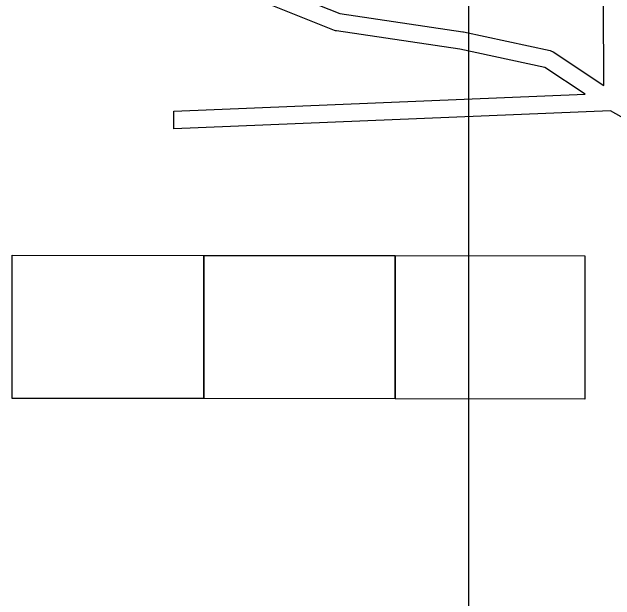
# Model space of a CAD drawing. Header units: centimetres. Extents: x 117202 to 132010, y -43374 to -16879.
# Drawn here: x 117202 to 122316, y -32699 to -27710 of the extents above; entities that cross this region are included whole.
import ezdxf

# ---------------------------------------------------------------- set-up
doc = ezdxf.new("R2010")
doc.units = ezdxf.units.CM
for name, color, linetype in [('C-BLDG-EXST', 7, 'Continuous'), ('C-ROAD', 7, 'Continuous'), ('V-PROP-LINE', 7, 'Continuous')]:
    doc.layers.add(name, color=color, linetype=linetype)

msp = doc.modelspace()

# ---------------------------------------------------------------- linework, layer by layer
at = {"layer": 'C-BLDG-EXST'}
for points in [[(118827.5, -30990.4), (117202.2, -30989.3), (117204.4, -29772.3), (118829, -29774.5)], [(118827.5, -30990.4), (118829, -29774.5), (120452.1, -29776.7), (120450.7, -30992.6)], [(120450.7, -30992.6), (120452.1, -29776.7), (122061.9, -29778.9), (122060.4, -30994.9)]]:
    msp.add_lwpolyline(points, close=True, dxfattribs=at)
at = {"layer": 'C-ROAD'}
for points in [[(119407.5, -27492.2), (119983.9, -27722.9), (121025.5, -27876.4), (121030.4, -27877.3), (121765.6, -28036.5), (121772.4, -28038.3), (121778.9, -28040.7), (121785.2, -28043.7), (121791.2, -28047.2), (122221.6, -28332.3), (122209.6, -25521.4)], [(124499.2, -37885.2), (124706.2, -31508.8), (124706.4, -31506.2), (124706.4, -31503.6), (124707.5, -31492.8), (124708.4, -31481.9), (124708.9, -31479.3), (124709.2, -31476.7), (124711.3, -31466.1), (124713.3, -31455.3), (124714, -31452.8), (124714.5, -31450.3), (125053.4, -30110.2), (122279, -28548.2), (118573.6, -28702.2), (118573.6, -28552.1), (122062.8, -28407), (121720.1, -28180.1), (121001.1, -28024.4), (119953.3, -27870), (119944.7, -27868.2), (119936.4, -27865.5), (119342.7, -27627.8)]]:
    msp.add_lwpolyline(points, dxfattribs=at)
at = {"layer": 'V-PROP-LINE'}
msp.add_lwpolyline([(121073.6, -36731.5), (126496.4, -36731.5), (126496.4, -19710.3), (121073.6, -19710.3)], close=True, dxfattribs=at)

doc.saveas('drawing.dxf')
